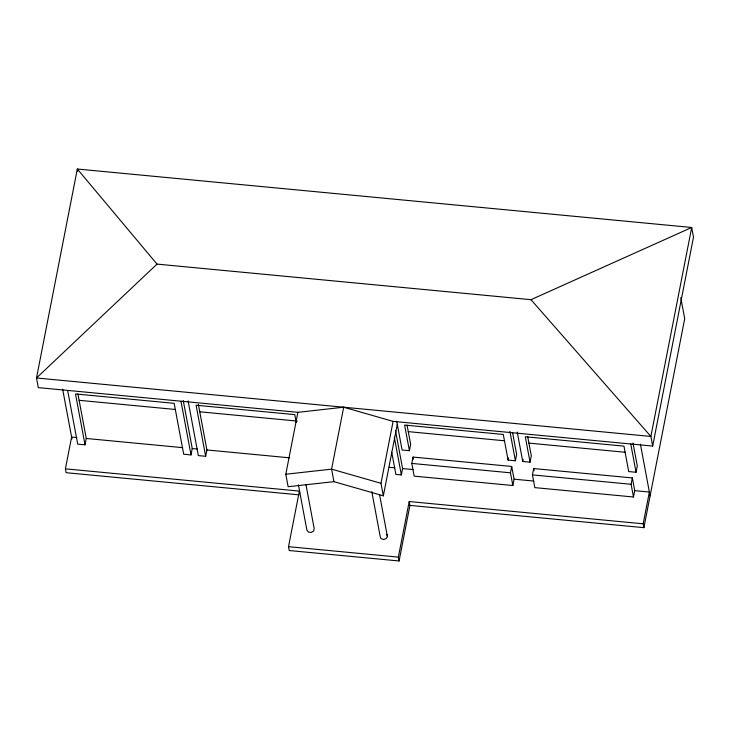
<?xml version="1.0" encoding="UTF-8"?>
<svg xmlns="http://www.w3.org/2000/svg" width="730" height="730" viewBox="0 0 730 730"><rect width="100%" height="100%" fill="white"/><g stroke="black" fill="none" stroke-linecap="round" stroke-linejoin="round"><path stroke-width="1.09" d="M298.962 494.84L66.129 472.693L65.408 468.842L71.613 437.078L76.842 437.58M67.671 390.577L77.699 444.132L85.018 444.826L86.259 438.474L77.928 393.963M85.018 444.826L75.5 393.954L174.169 403.334L183.695 454.215L191.014 454.909L192.255 448.558L183.276 400.587M188.103 400.934L198.332 455.602L205.659 456.305L206.9 449.954L198.35 404.265M397.293 424.376L383.332 495.834L333.929 481.663L288.131 486.718L285.795 474.245L297.895 412.322L343.684 407.212L393.087 421.374L652.675 446.076L693.5 237.104L691.693 227.477L77.325 169.022L36.5 377.985L38.307 387.621L297.895 412.322M409.931 505.397L643.887 527.662L643.167 523.802L409.211 501.546L409.931 505.397L399.073 560.978L289.235 550.529L288.514 546.67L299.373 491.098L65.408 468.842M343.684 407.212L331.584 469.144L333.929 481.663M383.332 495.834L380.987 483.306L393.087 421.374M391.709 452.189L395.87 474.4L401.354 474.92L402.595 468.569L395.532 430.819M396.709 421.246L402.093 450.009L409.411 450.702L410.652 444.351L407.066 425.179M411.793 463.422L413.034 457.071L511.703 466.461L514.084 479.172L512.843 485.523L414.175 476.142L411.793 463.422L510.462 472.812L512.843 485.523M399.073 560.978L398.352 557.118L409.211 501.546M512.57 432.635L516.648 454.434L515.407 460.785L508.089 460.092L508.5 457.975M510.462 472.812L511.703 466.461M527.726 436.75L531.294 455.83L530.053 462.181L522.726 461.479L523.145 459.362M532.435 474.902L533.676 468.55L632.344 477.931L634.726 490.651L633.485 497.002L534.816 487.622L532.435 474.902L631.103 484.282L633.485 497.002M631.103 484.282L632.344 477.931M530.053 462.181L525.29 436.741L623.967 446.13L628.722 471.571L636.049 472.264L637.29 465.913L633.001 443.019M643.167 523.802L649.371 492.047L634.726 490.651M643.887 527.662L684.713 318.691L680.78 297.685M379.545 494.566L387.429 536.678L385.915 538.813L383.15 539.497L380.741 538.329L380.102 535.975L371.807 491.655M530.984 299.683L650.877 436.44L691.693 227.477L530.984 299.683L157.014 264.105L36.5 377.985L650.877 436.44L652.675 446.076M285.795 474.245L331.584 469.144L380.987 483.306M79.114 400.314L175.519 409.493M199.755 411.793L297.302 421.073M408.271 431.631L504.676 440.801M528.912 443.11L625.318 452.281M86.259 438.474L182.664 447.645M192.255 448.558L197.483 449.06M206.9 449.954L289.691 457.829M389.218 467.3L394.857 467.83M402.595 468.569L413.28 469.582M514.084 479.172L533.858 481.061M288.514 546.67L398.352 557.118M157.014 264.105L77.325 169.022L77.727 171.167M386.791 534.323L387.429 536.678M640.392 444.068L650.092 495.898M630.747 443.922L636.049 472.264M533.676 468.55L534.068 470.667M517.223 432.05L522.726 461.479M509.896 431.348L515.407 460.785M508.089 460.092L503.289 434.459L404.612 425.07L409.411 450.702M413.034 457.071L413.426 459.188M394.291 437.17L401.354 474.92M296.225 422.396L294.774 414.622L196.105 405.232L205.659 456.305M305.906 484.328L314.183 528.547L313.635 530.975L311.272 532.453L308.48 532.115L306.901 530.172L298.415 484.839M299.373 491.098L299.729 493.024M180.994 401.354L191.014 454.909M62.634 389.108L71.978 439.004"/></g></svg>
